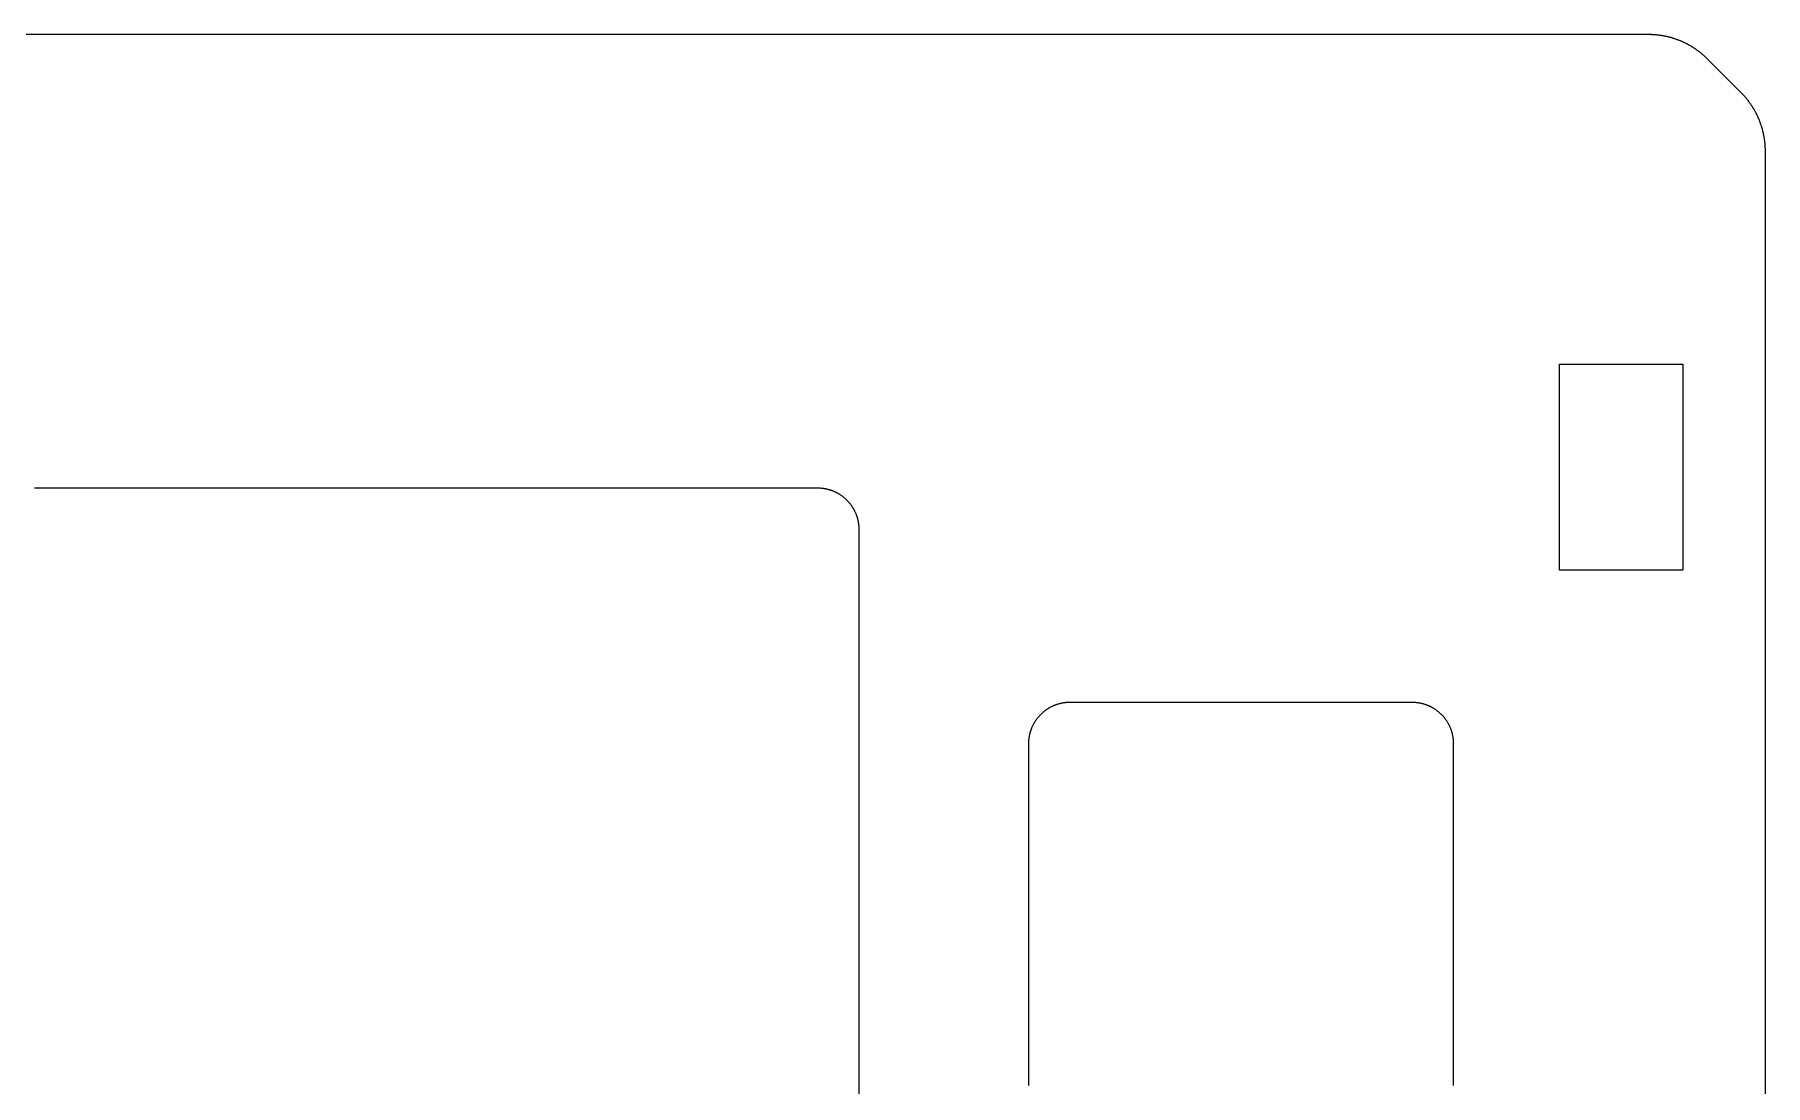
# Model space of a CAD drawing. Extents: x -66 to 66, y -41 to 41.
# Drawn here: x 23.5 to 65.5, y 15.05 to 40.55 of the extents above; entities that cross this region are included whole.
import ezdxf

# ---------------------------------------------------------------- set-up
doc = ezdxf.new("R2010")
doc.units = 0
doc.layers.add('LAYER_1', color=7, linetype='CONTINUOUS')

# ---------------------------------------------------------------- blocks, each defined once
blk = doc.blocks.new('BLOCK_107')
at = {"layer": 'LAYER_1', "color": 1}
blk.add_lwpolyline([(63.5, 27.551), (60.5, 27.551)], dxfattribs=at)
blk = doc.blocks.new('BLOCK_108')
at = {"layer": 'LAYER_1', "color": 1}
blk.add_lwpolyline([(60.5, 27.551), (60.5, 32.551)], dxfattribs=at)
blk = doc.blocks.new('BLOCK_109')
at = {"layer": 'LAYER_1', "color": 1}
blk.add_lwpolyline([(60.5, 32.551), (63.5, 32.551)], dxfattribs=at)
blk = doc.blocks.new('BLOCK_110')
at = {"layer": 'LAYER_1', "color": 1}
blk.add_lwpolyline([(63.5, 32.551), (63.5, 27.551)], dxfattribs=at)
blk = doc.blocks.new('BLOCK_208')
at = {"layer": 'LAYER_1', "color": 7}
blk.add_lwpolyline([(65.5, 1.379), (65.5, 37.722)], dxfattribs=at)
blk = doc.blocks.new('BLOCK_209')
at = {"layer": 'LAYER_1', "color": 7}
blk.add_polyline3d([(65.5, 37.7222, 0), (65.5, 37.7347, 0), (65.4998, 37.7473, 0), (65.4996, 37.7598, 0), (65.4994, 37.7723, 0), (65.499, 37.7847, 0), (65.4986, 37.7972, 0), (65.4981, 37.8097, 0), (65.4975, 37.8222, 0), (65.4968, 37.8346, 0), (65.4961, 37.847, 0), (65.4953, 37.8595, 0), (65.4944, 37.8719, 0), (65.4934, 37.8843, 0), (65.4924, 37.8967, 0), (65.4913, 37.9091, 0), (65.4901, 37.9214, 0), (65.4888, 37.9338, 0), (65.4874, 37.9461, 0), (65.486, 37.9584, 0), (65.4845, 37.9708, 0), (65.4829, 37.983, 0), (65.4813, 37.9953, 0), (65.4795, 38.0076, 0), (65.4777, 38.0198, 0), (65.4759, 38.0321, 0), (65.4739, 38.0443, 0), (65.4719, 38.0565, 0), (65.4698, 38.0687, 0), (65.4676, 38.0808, 0), (65.4653, 38.093, 0), (65.463, 38.1051, 0), (65.4606, 38.1172, 0), (65.4581, 38.1293, 0), (65.4556, 38.1414, 0), (65.453, 38.1535, 0), (65.4503, 38.1655, 0), (65.4475, 38.1775, 0), (65.4446, 38.1895, 0), (65.4417, 38.2015, 0), (65.4387, 38.2134, 0), (65.4357, 38.2254, 0), (65.4325, 38.2373, 0), (65.4293, 38.2492, 0), (65.4261, 38.261, 0), (65.4227, 38.2729, 0), (65.4193, 38.2847, 0), (65.4158, 38.2965, 0), (65.4122, 38.3083, 0), (65.4086, 38.32, 0), (65.4048, 38.3318, 0), (65.4011, 38.3435, 0), (65.3972, 38.3552, 0), (65.3933, 38.3668, 0), (65.3893, 38.3784, 0), (65.3852, 38.39, 0), (65.3811, 38.4016, 0), (65.3769, 38.4132, 0), (65.3726, 38.4247, 0), (65.3682, 38.4362, 0), (65.3638, 38.4477, 0), (65.3593, 38.4591, 0), (65.3547, 38.4705, 0), (65.3501, 38.4819, 0), (65.3454, 38.4932, 0), (65.3406, 38.5046, 0), (65.3358, 38.5159, 0), (65.3309, 38.5271, 0), (65.3259, 38.5384, 0), (65.3208, 38.5496, 0), (65.3157, 38.5608, 0), (65.3105, 38.5719, 0), (65.3053, 38.583, 0), (65.2999, 38.5941, 0), (65.2946, 38.6052, 0), (65.2891, 38.6162, 0), (65.2836, 38.6272, 0), (65.278, 38.6381, 0), (65.2723, 38.649, 0), (65.2666, 38.6599, 0), (65.2608, 38.6708, 0), (65.2549, 38.6816, 0), (65.2489, 38.6924, 0), (65.2429, 38.7031, 0), (65.2369, 38.7138, 0), (65.2307, 38.7245, 0), (65.2245, 38.7351, 0), (65.2183, 38.7457, 0), (65.2119, 38.7563, 0), (65.2055, 38.7668, 0), (65.199, 38.7773, 0), (65.1925, 38.7878, 0), (65.1859, 38.7982, 0), (65.1792, 38.8086, 0), (65.1725, 38.8189, 0), (65.1657, 38.8292, 0), (65.1588, 38.8395, 0), (65.1519, 38.8497, 0), (65.1449, 38.8599, 0), (65.1378, 38.8701, 0), (65.1307, 38.8802, 0), (65.1235, 38.8902, 0), (65.1163, 38.9002, 0), (65.1089, 38.9102, 0), (65.1015, 38.9202, 0), (65.0941, 38.9301, 0), (65.0866, 38.9399, 0), (65.079, 38.9497, 0), (65.0714, 38.9595, 0), (65.0637, 38.9692, 0), (65.0559, 38.9789, 0), (65.0481, 38.9885, 0), (65.0402, 38.9981, 0), (65.0322, 39.0077, 0), (65.0242, 39.0172, 0), (65.0161, 39.0266, 0), (65.0079, 39.036, 0), (64.9997, 39.0454, 0), (64.9915, 39.0547, 0), (64.9831, 39.064, 0), (64.9747, 39.0732, 0), (64.9663, 39.0824, 0), (64.9577, 39.0915, 0), (64.9492, 39.1006, 0), (64.9405, 39.1096, 0), (64.9318, 39.1186, 0), (64.923, 39.1275, 0), (64.9142, 39.1364, 0)], dxfattribs=at)
blk = doc.blocks.new('BLOCK_210')
at = {"layer": 'LAYER_1', "color": 7}
blk.add_lwpolyline([(64.914, 39.136), (64.086, 39.965)], dxfattribs=at)
blk = doc.blocks.new('BLOCK_211')
at = {"layer": 'LAYER_1', "color": 7}
blk.add_polyline3d([(64.0858, 39.9648, 0), (64.0769, 39.9737, 0), (64.068, 39.9824, 0), (64.059, 39.9912, 0), (64.05, 39.9998, 0), (64.0409, 40.0084, 0), (64.0317, 40.0169, 0), (64.0226, 40.0254, 0), (64.0133, 40.0338, 0), (64.0041, 40.0421, 0), (63.9948, 40.0504, 0), (63.9854, 40.0586, 0), (63.976, 40.0667, 0), (63.9665, 40.0748, 0), (63.957, 40.0828, 0), (63.9475, 40.0908, 0), (63.9379, 40.0987, 0), (63.9283, 40.1065, 0), (63.9186, 40.1143, 0), (63.9088, 40.122, 0), (63.8991, 40.1296, 0), (63.8893, 40.1372, 0), (63.8794, 40.1447, 0), (63.8695, 40.1522, 0), (63.8596, 40.1596, 0), (63.8496, 40.1669, 0), (63.8396, 40.1741, 0), (63.8295, 40.1813, 0), (63.8194, 40.1885, 0), (63.8093, 40.1955, 0), (63.7991, 40.2025, 0), (63.7889, 40.2095, 0), (63.7786, 40.2163, 0), (63.7683, 40.2231, 0), (63.758, 40.2299, 0), (63.7476, 40.2365, 0), (63.7372, 40.2431, 0), (63.7267, 40.2497, 0), (63.7162, 40.2561, 0), (63.7057, 40.2625, 0), (63.6951, 40.2689, 0), (63.6845, 40.2752, 0), (63.6739, 40.2814, 0), (63.6632, 40.2875, 0), (63.6525, 40.2936, 0), (63.6417, 40.2996, 0), (63.6309, 40.3055, 0), (63.6201, 40.3114, 0), (63.6093, 40.3172, 0), (63.5984, 40.3229, 0), (63.5875, 40.3286, 0), (63.5765, 40.3342, 0), (63.5655, 40.3397, 0), (63.5545, 40.3452, 0), (63.5435, 40.3506, 0), (63.5324, 40.3559, 0), (63.5213, 40.3612, 0), (63.5101, 40.3664, 0), (63.499, 40.3715, 0), (63.4877, 40.3765, 0), (63.4765, 40.3815, 0), (63.4652, 40.3864, 0), (63.4539, 40.3913, 0), (63.4426, 40.396, 0), (63.4313, 40.4007, 0), (63.4199, 40.4054, 0), (63.4085, 40.4099, 0), (63.397, 40.4144, 0), (63.3856, 40.4189, 0), (63.3741, 40.4232, 0), (63.3625, 40.4275, 0), (63.351, 40.4317, 0), (63.3394, 40.4358, 0), (63.3278, 40.4399, 0), (63.3162, 40.4439, 0), (63.3045, 40.4478, 0), (63.2928, 40.4517, 0), (63.2811, 40.4555, 0), (63.2694, 40.4592, 0), (63.2577, 40.4628, 0), (63.2459, 40.4664, 0), (63.2341, 40.4699, 0), (63.2223, 40.4733, 0), (63.2104, 40.4767, 0), (63.1985, 40.48, 0), (63.1867, 40.4832, 0), (63.1747, 40.4863, 0), (63.1628, 40.4894, 0), (63.1509, 40.4924, 0), (63.1389, 40.4953, 0), (63.1269, 40.4981, 0), (63.1149, 40.5009, 0), (63.1028, 40.5036, 0), (63.0908, 40.5062, 0), (63.0787, 40.5088, 0), (63.0666, 40.5112, 0), (63.0545, 40.5136, 0), (63.0424, 40.516, 0), (63.0302, 40.5182, 0), (63.018, 40.5204, 0), (63.0059, 40.5225, 0), (62.9937, 40.5245, 0), (62.9814, 40.5265, 0), (62.9692, 40.5284, 0), (62.957, 40.5302, 0), (62.9447, 40.5319, 0), (62.9324, 40.5336, 0), (62.9201, 40.5351, 0), (62.9078, 40.5366, 0), (62.8955, 40.5381, 0), (62.8831, 40.5394, 0), (62.8708, 40.5407, 0), (62.8584, 40.5419, 0), (62.846, 40.543, 0), (62.8337, 40.5441, 0), (62.8213, 40.545, 0), (62.8088, 40.5459, 0), (62.7964, 40.5467, 0), (62.784, 40.5475, 0), (62.7715, 40.5481, 0), (62.7591, 40.5487, 0), (62.7466, 40.5492, 0), (62.7341, 40.5497, 0), (62.7216, 40.55, 0), (62.7091, 40.5503, 0), (62.6966, 40.5505, 0), (62.6841, 40.5506, 0), (62.6716, 40.5506, 0)], dxfattribs=at)
blk = doc.blocks.new('BLOCK_212')
at = {"layer": 'LAYER_1', "color": 7}
blk.add_lwpolyline([(62.672, 40.551), (3.328, 40.551)], dxfattribs=at)
blk = doc.blocks.new('BLOCK_252')
at = {"layer": 'LAYER_1', "color": 1}
blk.add_lwpolyline([(23.5, 29.551), (42.5, 29.551)], dxfattribs=at)
blk = doc.blocks.new('BLOCK_253')
at = {"layer": 'LAYER_1', "color": 1}
blk.add_polyline3d([(42.5, 29.5506, 0), (42.513, 29.5506, 0), (42.526, 29.5503, 0), (42.539, 29.5499, 0), (42.5519, 29.5493, 0), (42.5647, 29.5486, 0), (42.5775, 29.5477, 0), (42.5903, 29.5466, 0), (42.603, 29.5454, 0), (42.6157, 29.544, 0), (42.6283, 29.5425, 0), (42.6409, 29.5408, 0), (42.6535, 29.5389, 0), (42.6659, 29.5369, 0), (42.6784, 29.5348, 0), (42.6907, 29.5325, 0), (42.7031, 29.53, 0), (42.7153, 29.5274, 0), (42.7276, 29.5246, 0), (42.7397, 29.5217, 0), (42.7518, 29.5187, 0), (42.7638, 29.5155, 0), (42.7758, 29.5121, 0), (42.7877, 29.5086, 0), (42.7996, 29.505, 0), (42.8114, 29.5012, 0), (42.8231, 29.4973, 0), (42.8348, 29.4932, 0), (42.8464, 29.489, 0), (42.8579, 29.4847, 0), (42.8694, 29.4802, 0), (42.8807, 29.4756, 0), (42.8921, 29.4709, 0), (42.9033, 29.466, 0), (42.9145, 29.461, 0), (42.9256, 29.4558, 0), (42.9366, 29.4505, 0), (42.9476, 29.4451, 0), (42.9585, 29.4396, 0), (42.9693, 29.4339, 0), (42.98, 29.4281, 0), (42.9906, 29.4222, 0), (43.0012, 29.4161, 0), (43.0117, 29.41, 0), (43.0221, 29.4037, 0), (43.0324, 29.3973, 0), (43.0427, 29.3907, 0), (43.0528, 29.3841, 0), (43.0629, 29.3773, 0), (43.0729, 29.3704, 0), (43.0827, 29.3634, 0), (43.0925, 29.3563, 0), (43.1022, 29.349, 0), (43.1119, 29.3417, 0), (43.1214, 29.3342, 0), (43.1308, 29.3266, 0), (43.1402, 29.3189, 0), (43.1494, 29.3111, 0), (43.1586, 29.3032, 0), (43.1676, 29.2952, 0), (43.1766, 29.287, 0), (43.1854, 29.2788, 0), (43.1942, 29.2704, 0), (43.2028, 29.262, 0), (43.2114, 29.2535, 0), (43.2198, 29.2448, 0), (43.2282, 29.236, 0), (43.2364, 29.2272, 0), (43.2445, 29.2182, 0), (43.2525, 29.2092, 0), (43.2605, 29.2, 0), (43.2683, 29.1908, 0), (43.276, 29.1815, 0), (43.2835, 29.172, 0), (43.291, 29.1625, 0), (43.2984, 29.1529, 0), (43.3056, 29.1432, 0), (43.3128, 29.1334, 0), (43.3198, 29.1235, 0), (43.3267, 29.1135, 0), (43.3334, 29.1034, 0), (43.3401, 29.0933, 0), (43.3466, 29.0831, 0), (43.353, 29.0727, 0), (43.3593, 29.0623, 0), (43.3655, 29.0518, 0), (43.3716, 29.0413, 0), (43.3775, 29.0306, 0), (43.3833, 29.0199, 0), (43.3889, 29.0091, 0), (43.3945, 28.9982, 0), (43.3999, 28.9873, 0), (43.4052, 28.9762, 0), (43.4103, 28.9651, 0), (43.4153, 28.954, 0), (43.4202, 28.9427, 0), (43.425, 28.9314, 0), (43.4296, 28.92, 0), (43.4341, 28.9085, 0), (43.4384, 28.897, 0), (43.4426, 28.8854, 0), (43.4467, 28.8737, 0), (43.4506, 28.862, 0), (43.4543, 28.8502, 0), (43.458, 28.8384, 0), (43.4615, 28.8265, 0), (43.4648, 28.8145, 0), (43.468, 28.8024, 0), (43.4711, 28.7903, 0), (43.474, 28.7782, 0), (43.4768, 28.766, 0), (43.4794, 28.7537, 0), (43.4818, 28.7414, 0), (43.4841, 28.729, 0), (43.4863, 28.7166, 0), (43.4883, 28.7041, 0), (43.4901, 28.6916, 0), (43.4918, 28.679, 0), (43.4934, 28.6664, 0), (43.4948, 28.6537, 0), (43.496, 28.6409, 0), (43.497, 28.6282, 0), (43.4979, 28.6154, 0), (43.4987, 28.6025, 0), (43.4993, 28.5896, 0), (43.4997, 28.5766, 0), (43.4999, 28.5637, 0), (43.5, 28.5506, 0)], dxfattribs=at)
blk = doc.blocks.new('BLOCK_254')
at = {"layer": 'LAYER_1', "color": 1}
blk.add_lwpolyline([(43.5, 28.551), (43.5, 8.551)], dxfattribs=at)
blk = doc.blocks.new('BLOCK_304')
at = {"layer": 'LAYER_1', "color": 1}
blk.add_polyline3d([(56.9258, 24.3506, 0), (56.9388, 24.3506, 0), (56.9518, 24.3503, 0), (56.9648, 24.3499, 0), (56.9777, 24.3493, 0), (56.9905, 24.3486, 0), (57.0034, 24.3477, 0), (57.0161, 24.3466, 0), (57.0288, 24.3454, 0), (57.0415, 24.344, 0), (57.0542, 24.3425, 0), (57.0667, 24.3408, 0), (57.0793, 24.3389, 0), (57.0918, 24.3369, 0), (57.1042, 24.3348, 0), (57.1166, 24.3325, 0), (57.1289, 24.33, 0), (57.1412, 24.3274, 0), (57.1534, 24.3246, 0), (57.1655, 24.3217, 0), (57.1776, 24.3187, 0), (57.1896, 24.3155, 0), (57.2016, 24.3121, 0), (57.2135, 24.3086, 0), (57.2254, 24.305, 0), (57.2372, 24.3012, 0), (57.2489, 24.2973, 0), (57.2606, 24.2932, 0), (57.2722, 24.289, 0), (57.2837, 24.2847, 0), (57.2952, 24.2802, 0), (57.3066, 24.2756, 0), (57.3179, 24.2709, 0), (57.3291, 24.266, 0), (57.3403, 24.261, 0), (57.3514, 24.2558, 0), (57.3624, 24.2505, 0), (57.3734, 24.2451, 0), (57.3843, 24.2396, 0), (57.3951, 24.2339, 0), (57.4058, 24.2281, 0), (57.4165, 24.2222, 0), (57.427, 24.2161, 0), (57.4375, 24.21, 0), (57.4479, 24.2037, 0), (57.4582, 24.1973, 0), (57.4685, 24.1907, 0), (57.4786, 24.1841, 0), (57.4887, 24.1773, 0), (57.4987, 24.1704, 0), (57.5086, 24.1634, 0), (57.5184, 24.1563, 0), (57.5281, 24.149, 0), (57.5377, 24.1417, 0), (57.5472, 24.1342, 0), (57.5566, 24.1266, 0), (57.566, 24.1189, 0), (57.5752, 24.1111, 0), (57.5844, 24.1032, 0), (57.5934, 24.0952, 0), (57.6024, 24.087, 0), (57.6112, 24.0788, 0), (57.62, 24.0704, 0), (57.6286, 24.062, 0), (57.6372, 24.0535, 0), (57.6456, 24.0448, 0), (57.654, 24.036, 0), (57.6622, 24.0272, 0), (57.6703, 24.0182, 0), (57.6784, 24.0092, 0), (57.6863, 24, 0), (57.6941, 23.9908, 0), (57.7018, 23.9815, 0), (57.7094, 23.972, 0), (57.7168, 23.9625, 0), (57.7242, 23.9529, 0), (57.7314, 23.9432, 0), (57.7386, 23.9334, 0), (57.7456, 23.9235, 0), (57.7525, 23.9135, 0), (57.7592, 23.9034, 0), (57.7659, 23.8933, 0), (57.7724, 23.8831, 0), (57.7789, 23.8727, 0), (57.7852, 23.8623, 0), (57.7913, 23.8518, 0), (57.7974, 23.8413, 0), (57.8033, 23.8306, 0), (57.8091, 23.8199, 0), (57.8148, 23.8091, 0), (57.8203, 23.7982, 0), (57.8257, 23.7873, 0), (57.831, 23.7762, 0), (57.8361, 23.7651, 0), (57.8411, 23.754, 0), (57.846, 23.7427, 0), (57.8508, 23.7314, 0), (57.8554, 23.72, 0), (57.8599, 23.7085, 0), (57.8642, 23.697, 0), (57.8684, 23.6854, 0), (57.8725, 23.6737, 0), (57.8764, 23.662, 0), (57.8802, 23.6502, 0), (57.8838, 23.6384, 0), (57.8873, 23.6265, 0), (57.8906, 23.6145, 0), (57.8938, 23.6024, 0), (57.8969, 23.5903, 0), (57.8998, 23.5782, 0), (57.9026, 23.566, 0), (57.9052, 23.5537, 0), (57.9076, 23.5414, 0), (57.9099, 23.529, 0), (57.9121, 23.5166, 0), (57.9141, 23.5041, 0), (57.916, 23.4916, 0), (57.9177, 23.479, 0), (57.9192, 23.4664, 0), (57.9206, 23.4537, 0), (57.9218, 23.4409, 0), (57.9228, 23.4282, 0), (57.9237, 23.4154, 0), (57.9245, 23.4025, 0), (57.9251, 23.3896, 0), (57.9255, 23.3766, 0), (57.9257, 23.3637, 0), (57.9258, 23.3506, 0)], dxfattribs=at)
blk = doc.blocks.new('BLOCK_305')
at = {"layer": 'LAYER_1', "color": 1}
blk.add_lwpolyline([(57.926, 23.351), (57.926, 15.051)], dxfattribs=at)
blk = doc.blocks.new('BLOCK_309')
at = {"layer": 'LAYER_1', "color": 1}
blk.add_lwpolyline([(47.626, 15.051), (47.626, 23.351)], dxfattribs=at)
blk = doc.blocks.new('BLOCK_310')
at = {"layer": 'LAYER_1', "color": 1}
blk.add_polyline3d([(47.6258, 23.3506, 0), (47.6259, 23.3637, 0), (47.6261, 23.3766, 0), (47.6266, 23.3896, 0), (47.6271, 23.4025, 0), (47.6279, 23.4154, 0), (47.6288, 23.4282, 0), (47.6298, 23.4409, 0), (47.6311, 23.4537, 0), (47.6324, 23.4664, 0), (47.634, 23.479, 0), (47.6357, 23.4916, 0), (47.6375, 23.5041, 0), (47.6395, 23.5166, 0), (47.6417, 23.529, 0), (47.644, 23.5414, 0), (47.6464, 23.5537, 0), (47.6491, 23.566, 0), (47.6518, 23.5782, 0), (47.6547, 23.5903, 0), (47.6578, 23.6024, 0), (47.661, 23.6145, 0), (47.6643, 23.6265, 0), (47.6678, 23.6384, 0), (47.6715, 23.6502, 0), (47.6752, 23.662, 0), (47.6792, 23.6737, 0), (47.6832, 23.6854, 0), (47.6874, 23.697, 0), (47.6918, 23.7085, 0), (47.6962, 23.72, 0), (47.7008, 23.7314, 0), (47.7056, 23.7427, 0), (47.7105, 23.754, 0), (47.7155, 23.7651, 0), (47.7206, 23.7762, 0), (47.7259, 23.7873, 0), (47.7313, 23.7982, 0), (47.7369, 23.8091, 0), (47.7425, 23.8199, 0), (47.7483, 23.8306, 0), (47.7543, 23.8413, 0), (47.7603, 23.8518, 0), (47.7665, 23.8623, 0), (47.7728, 23.8727, 0), (47.7792, 23.8831, 0), (47.7857, 23.8933, 0), (47.7924, 23.9034, 0), (47.7992, 23.9135, 0), (47.806, 23.9235, 0), (47.8131, 23.9334, 0), (47.8202, 23.9432, 0), (47.8274, 23.9529, 0), (47.8348, 23.9625, 0), (47.8423, 23.972, 0), (47.8498, 23.9815, 0), (47.8575, 23.9908, 0), (47.8653, 24, 0), (47.8733, 24.0092, 0), (47.8813, 24.0182, 0), (47.8894, 24.0272, 0), (47.8977, 24.036, 0), (47.906, 24.0448, 0), (47.9144, 24.0535, 0), (47.923, 24.062, 0), (47.9316, 24.0704, 0), (47.9404, 24.0788, 0), (47.9492, 24.087, 0), (47.9582, 24.0952, 0), (47.9673, 24.1032, 0), (47.9764, 24.1111, 0), (47.9856, 24.1189, 0), (47.995, 24.1266, 0), (48.0044, 24.1342, 0), (48.0139, 24.1417, 0), (48.0236, 24.149, 0), (48.0333, 24.1563, 0), (48.0431, 24.1634, 0), (48.053, 24.1704, 0), (48.0629, 24.1773, 0), (48.073, 24.1841, 0), (48.0832, 24.1907, 0), (48.0934, 24.1973, 0), (48.1037, 24.2037, 0), (48.1141, 24.21, 0), (48.1246, 24.2161, 0), (48.1352, 24.2222, 0), (48.1458, 24.2281, 0), (48.1565, 24.2339, 0), (48.1673, 24.2396, 0), (48.1782, 24.2451, 0), (48.1892, 24.2505, 0), (48.2002, 24.2558, 0), (48.2113, 24.261, 0), (48.2225, 24.266, 0), (48.2337, 24.2709, 0), (48.2451, 24.2756, 0), (48.2565, 24.2802, 0), (48.2679, 24.2847, 0), (48.2794, 24.289, 0), (48.291, 24.2932, 0), (48.3027, 24.2973, 0), (48.3144, 24.3012, 0), (48.3262, 24.305, 0), (48.3381, 24.3086, 0), (48.35, 24.3121, 0), (48.362, 24.3155, 0), (48.374, 24.3187, 0), (48.3861, 24.3217, 0), (48.3983, 24.3246, 0), (48.4105, 24.3274, 0), (48.4227, 24.33, 0), (48.4351, 24.3325, 0), (48.4474, 24.3348, 0), (48.4599, 24.3369, 0), (48.4723, 24.3389, 0), (48.4849, 24.3408, 0), (48.4975, 24.3425, 0), (48.5101, 24.344, 0), (48.5228, 24.3454, 0), (48.5355, 24.3466, 0), (48.5483, 24.3477, 0), (48.5611, 24.3486, 0), (48.5739, 24.3493, 0), (48.5869, 24.3499, 0), (48.5998, 24.3503, 0), (48.6128, 24.3506, 0), (48.6258, 24.3506, 0)], dxfattribs=at)
blk = doc.blocks.new('BLOCK_311')
at = {"layer": 'LAYER_1', "color": 1}
blk.add_lwpolyline([(48.626, 24.351), (56.926, 24.351)], dxfattribs=at)
blk = doc.blocks.new('BLOCK_2')
at = {"layer": 'LAYER_1'}
for name in ['BLOCK_212', 'BLOCK_211', 'BLOCK_210', 'BLOCK_209', 'BLOCK_208', 'BLOCK_108', 'BLOCK_109', 'BLOCK_110', 'BLOCK_252', 'BLOCK_253', 'BLOCK_254', 'BLOCK_107', 'BLOCK_310', 'BLOCK_311', 'BLOCK_304', 'BLOCK_309', 'BLOCK_305']:
    blk.add_blockref(name, (0, 0), dxfattribs=at)

msp = doc.modelspace()

# ---------------------------------------------------------------- block references
at = {"layer": 'LAYER_1'}
msp.add_blockref('BLOCK_2', (0, 0), dxfattribs=at)

doc.saveas('drawing.dxf')
